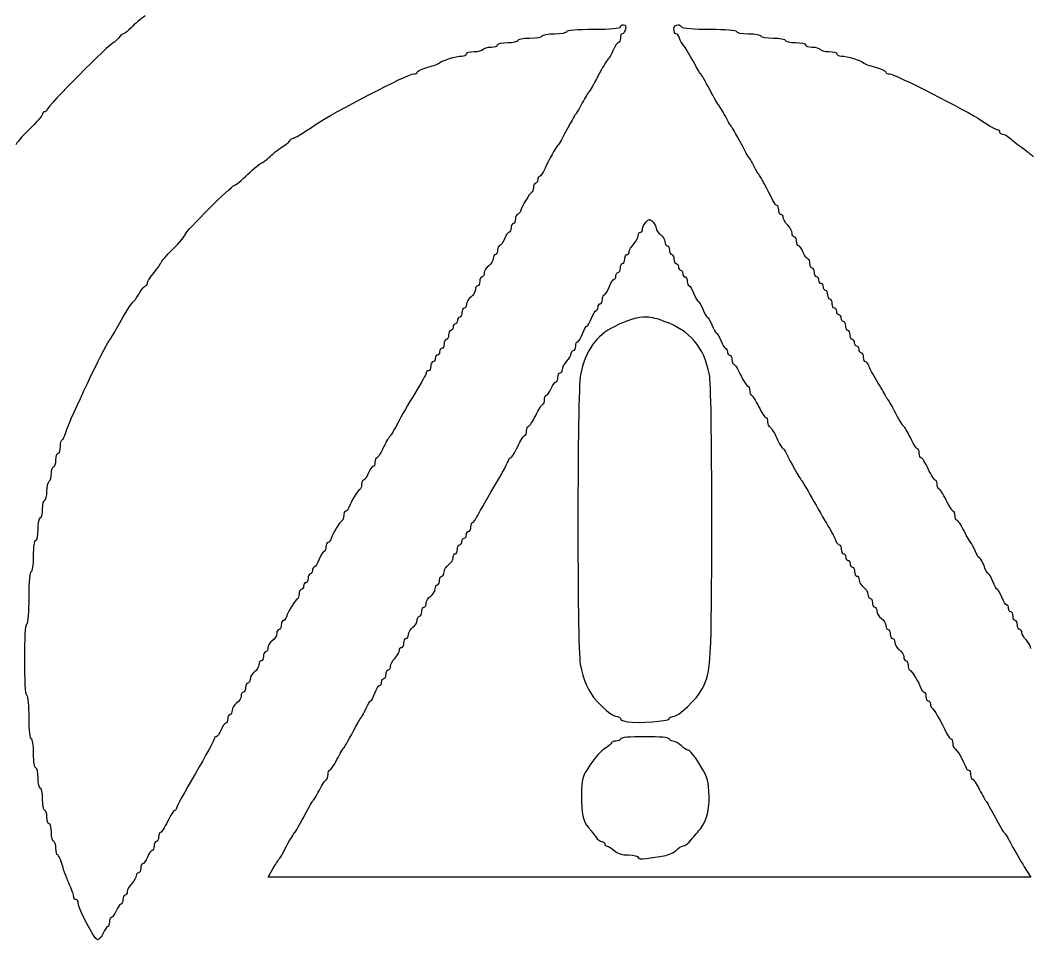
# Model space of a CAD drawing. Extents: x 6 to 284, y 8 to 195.
# Drawn here: x 27.29 to 64.62, y 138.78 to 172.74 of the extents above; entities that cross this region are included whole.
import ezdxf

# ---------------------------------------------------------------- set-up
doc = ezdxf.new("R2010")
doc.units = 0
doc.layers.add('Layer_1', color=7, linetype='CONTINUOUS')

msp = doc.modelspace()

# ---------------------------------------------------------------- linework, layer by layer
at = {"layer": 'Layer_1', "color": 7}
for points in [[(49.57134, 172.571528), (49.57134, 172.571528)], [(51.591546, 172.571528), (51.591546, 172.571528)], [(50.527148, 165.371553), (50.527148, 165.371553)], [(50.421867, 161.775424), (50.421867, 161.775424)], [(50.362335, 146.280214), (50.362335, 146.280214)], [(64.373125, 141.479678), (64.615658, 141.087765), (50.527148, 141.087765), (36.439187, 141.087765), (36.617783, 141.396996)]]:
    msp.add_lwpolyline(points, dxfattribs=at)
for points in [[(31.900481, 172.903359), (31.741816, 172.792432), (31.513563, 172.598171), (31.393364, 172.471758)], [(48.466705, 172.406715), (49.071084, 172.406715), (49.455586, 172.43848), (49.455586, 172.488845)], [(49.455586, 172.488845), (49.455586, 172.534179), (49.507586, 172.571528), (49.57134, 172.571528)], [(49.57134, 172.571528), (49.646975, 172.571528), (49.672042, 172.513846), (49.644102, 172.406715)], [(51.433346, 172.406715), (51.433346, 172.513359), (51.511412, 172.575294), (51.591546, 172.571528)], [(51.591546, 172.571528), (51.639625, 172.569268), (51.688571, 172.54323), (51.722184, 172.488845)], [(51.722184, 172.488845), (51.751563, 172.44135), (52.189631, 172.406715), (52.756813, 172.406715)], [(31.102873, 172.241901), (31.06308, 172.241901), (30.976937, 172.167746), (30.911602, 172.077088)], [(31.393364, 172.471758), (31.273166, 172.34535), (31.142666, 172.241901), (31.102873, 172.241901)], [(46.117425, 172.077088), (46.366769, 172.077088), (46.571075, 172.113888), (46.571075, 172.159219)], [(46.571075, 172.159219), (46.571075, 172.204549), (46.774859, 172.241901), (47.024174, 172.241901)], [(47.024174, 172.241901), (47.273489, 172.241901), (47.477274, 172.278702), (47.477274, 172.324032)], [(47.477274, 172.324032), (47.477274, 172.374398), (47.862326, 172.406715), (48.466705, 172.406715)], [(49.528346, 172.241901), (49.488299, 172.241901), (49.455586, 172.167746), (49.455586, 172.077088)], [(49.644102, 172.406715), (49.620368, 172.316056), (49.568394, 172.241901), (49.528346, 172.241901)], [(51.510517, 172.241901), (51.46824, 172.241901), (51.433346, 172.316056), (51.433346, 172.406715)], [(51.639501, 172.077639), (51.610799, 172.168029), (51.552766, 172.241901), (51.510517, 172.241901)], [(52.756813, 172.406715), (53.357975, 172.406715), (53.741286, 172.374378), (53.741286, 172.324032)], [(53.741286, 172.324032), (53.741286, 172.278702), (53.945096, 172.241901), (54.194383, 172.241901)], [(54.194383, 172.241901), (54.443726, 172.241901), (54.648035, 172.204549), (54.648035, 172.159219)], [(54.648035, 172.159219), (54.648035, 172.113888), (54.851816, 172.077088), (55.101132, 172.077088)], [(30.728048, 171.912274), (30.631725, 171.912274), (28.274035, 169.537097), (28.274035, 169.440075)], [(30.911602, 172.077088), (30.846268, 171.986429), (30.763749, 171.912274), (30.728048, 171.912274)], [(44.38661, 171.664779), (44.414635, 171.710109), (44.546562, 171.747461), (44.679856, 171.747461)], [(44.679856, 171.747461), (44.813178, 171.747461), (44.922392, 171.784262), (44.922392, 171.829592)], [(44.922392, 171.829592), (44.922392, 171.874923), (45.089341, 171.912274), (45.293359, 171.912274)], [(45.293359, 171.912274), (45.497321, 171.912274), (45.664326, 171.949075), (45.664326, 171.994405)], [(45.664326, 171.994405), (45.664326, 172.039736), (45.868138, 172.077088), (46.117425, 172.077088)], [(49.382827, 171.912274), (49.343005, 171.912274), (49.263275, 171.797462), (49.205334, 171.657613)], [(49.455586, 172.077088), (49.455586, 171.986429), (49.422648, 171.912274), (49.382827, 171.912274)], [(51.789432, 171.809748), (51.735725, 171.866678), (51.668175, 171.987249), (51.639501, 172.077639)], [(52.127878, 171.253019), (51.995459, 171.502335), (51.843167, 171.752815), (51.789432, 171.809748)], [(55.101132, 172.077088), (55.350447, 172.077088), (55.554231, 172.039736), (55.554231, 171.994405)], [(55.554231, 171.994405), (55.554231, 171.949075), (55.72121, 171.912274), (55.925201, 171.912274)], [(55.925201, 171.912274), (56.129191, 171.912274), (56.296168, 171.874923), (56.296168, 171.829592)], [(56.296168, 171.829592), (56.296168, 171.784262), (56.405407, 171.747461), (56.538701, 171.747461)], [(56.538701, 171.747461), (56.671995, 171.747461), (56.80401, 171.710109), (56.83195, 171.664779)], [(42.779817, 171.163724), (42.848764, 171.245303), (43.397881, 171.417834), (43.589002, 171.417834)], [(43.589002, 171.417834), (43.687723, 171.417834), (43.768699, 171.454636), (43.768699, 171.499964)], [(43.768699, 171.499964), (43.768699, 171.545294), (43.896066, 171.582647), (44.052022, 171.582647)], [(44.052022, 171.582647), (44.208006, 171.582647), (44.35867, 171.619448), (44.38661, 171.664779)], [(49.205334, 171.657613), (49.147394, 171.517764), (49.0571, 171.360394), (49.004691, 171.30759)], [(56.83195, 171.664779), (56.859974, 171.619448), (57.010551, 171.582647), (57.166535, 171.582647)], [(57.166535, 171.582647), (57.322491, 171.582647), (57.449861, 171.545294), (57.449861, 171.499964)], [(57.449861, 171.499964), (57.449861, 171.454636), (57.53078, 171.417834), (57.629558, 171.417834)], [(57.629558, 171.417834), (57.82065, 171.417834), (58.369824, 171.245303), (58.438742, 171.163724)], [(41.955201, 170.82252), (41.955201, 170.857956), (42.131807, 170.938469), (42.347114, 171.001116)], [(42.347114, 171.001116), (42.56245, 171.063761), (42.75724, 171.136913), (42.779817, 171.163724)], [(49.004691, 171.30759), (48.952226, 171.254792), (48.782899, 170.97054), (48.628213, 170.675898)], [(52.422778, 170.75858), (52.392749, 170.781245), (52.26024, 171.003707), (52.127878, 171.253019)], [(58.438742, 171.163724), (58.461433, 171.136905), (58.656082, 171.063761), (58.871445, 171.001116)], [(58.871445, 171.001116), (59.086753, 170.938469), (59.263359, 170.857956), (59.263359, 170.82252)], [(38.150159, 168.85303), (38.90516, 169.360714), (41.60124, 170.75858), (41.825664, 170.75858)], [(41.825664, 170.75858), (41.897094, 170.75858), (41.955201, 170.78709), (41.955201, 170.82252)], [(48.628213, 170.675898), (48.473498, 170.381252), (48.324575, 170.121438), (48.297482, 170.098776)], [(52.756813, 170.181458), (52.60303, 170.476101), (52.452778, 170.735918), (52.422778, 170.75858)], [(59.263359, 170.82252), (59.263359, 170.78709), (59.324099, 170.75858), (59.398408, 170.75858)], [(59.398408, 170.75858), (59.591279, 170.75858), (62.239398, 169.412795), (62.812083, 169.023907)], [(48.297482, 170.098776), (48.270332, 170.076108), (48.158259, 169.891004), (48.048333, 169.687019)], [(53.08589, 169.604336), (53.05874, 169.626999), (52.910624, 169.886816), (52.756813, 170.181458)], [(48.048333, 169.687019), (47.938408, 169.483037), (47.829478, 169.297372), (47.806901, 169.274709)], [(53.335039, 169.192577), (53.225057, 169.396559), (53.112983, 169.581674), (53.08589, 169.604336)], [(28.109223, 169.270298), (28.109223, 169.222459), (27.88676, 168.965097), (27.614783, 168.698138)], [(28.191905, 169.357392), (28.146578, 169.357392), (28.109223, 169.318138), (28.109223, 169.270298)], [(28.274035, 169.440075), (28.274035, 169.39436), (28.237236, 169.357392), (28.191905, 169.357392)], [(47.806901, 169.274709), (47.77103, 169.23883), (47.658847, 169.03749), (47.277734, 168.327171)], [(53.576471, 168.78027), (53.553809, 168.802935), (53.444964, 168.988592), (53.335039, 169.192577)], [(37.343182, 168.36796), (37.390284, 168.36796), (37.753411, 168.586254), (38.150159, 168.85303)], [(54.106188, 167.832729), (53.725019, 168.543048), (53.61237, 168.744391), (53.576471, 168.78027)], [(62.812083, 169.023907), (63.076215, 168.844538), (63.331477, 168.698138), (63.379285, 168.698138)], [(27.614783, 168.698138), (27.342808, 168.431181), (27.120343, 168.180153), (27.120343, 168.140859)], [(63.379285, 168.698138), (63.427122, 168.698138), (63.466376, 168.660786), (63.466376, 168.615455)], [(63.466376, 168.615455), (63.466376, 168.570127), (63.514978, 168.532773), (63.574414, 168.532773)], [(63.574414, 168.532773), (63.633906, 168.532773), (63.754421, 168.467263), (63.842305, 168.386703)], [(63.842305, 168.386703), (63.930189, 168.30614), (64.131805, 168.14993), (64.290442, 168.039987)], [(36.517461, 167.71036), (36.663822, 167.847083), (36.890277, 168.021931), (37.02072, 168.098966)], [(37.02072, 168.098966), (37.151107, 168.175999), (37.257742, 168.267913), (37.257742, 168.303467)], [(37.257742, 168.303467), (37.257744, 168.339024), (37.296135, 168.36796), (37.343182, 168.36796)], [(47.147647, 168.121016), (47.07108, 168.044438), (46.813922, 167.586973), (46.6725, 167.276003)], [(47.277734, 168.327171), (47.229051, 168.236513), (47.170224, 168.143678), (47.147647, 168.121016)], [(64.290442, 168.039987), (64.449108, 167.930047), (64.639351, 167.773648), (64.712675, 167.692171)], [(36.182873, 167.461762), (36.22038, 167.461762), (36.371101, 167.57364), (36.517461, 167.71036)], [(54.235725, 167.626577), (54.213006, 167.649239), (54.154815, 167.742068), (54.106188, 167.832729)], [(54.400537, 167.337739), (54.332691, 167.473731), (54.258303, 167.603914), (54.235725, 167.626577)], [(35.691741, 167.049452), (35.924462, 167.276099), (36.145337, 167.461762), (36.182873, 167.461762)], [(46.6725, 167.276003), (46.595199, 167.106015), (46.503731, 166.967323), (46.469102, 166.967323)], [(54.565352, 167.049452), (54.542634, 167.072115), (54.468384, 167.20175), (54.400537, 167.337739)], [(35.192891, 166.637695), (35.234632, 166.637695), (35.459049, 166.822805), (35.691741, 167.049452)], [(46.469102, 166.967323), (46.434474, 166.967323), (46.406263, 166.911293), (46.406263, 166.843297)], [(55.092865, 166.08152), (54.921698, 166.430166), (54.60667, 167.008253), (54.565352, 167.049452)], [(33.383801, 164.825298), (33.383801, 164.927003), (35.091376, 166.637695), (35.192891, 166.637695)], [(46.241451, 166.561628), (46.241451, 166.474749), (46.213141, 166.391547), (46.179161, 166.37642)], [(46.32358, 166.719825), (46.278255, 166.719825), (46.241451, 166.648513), (46.241451, 166.561628)], [(46.406263, 166.843297), (46.406263, 166.775304), (46.368905, 166.719825), (46.32358, 166.719825)], [(46.179161, 166.37642), (46.101776, 166.342028), (45.834596, 165.902823), (45.773467, 165.71)], [(55.24555, 165.896312), (55.211571, 165.896667), (55.14279, 165.979881), (55.092865, 166.08152)], [(55.307286, 165.730947), (55.307286, 165.821605), (55.279558, 165.89608), (55.24555, 165.896312)], [(45.581646, 165.401319), (45.581646, 165.310661), (45.544867, 165.236507), (45.499514, 165.236507)], [(45.654406, 165.566132), (45.614359, 165.566132), (45.581646, 165.491981), (45.581646, 165.401319)], [(45.773467, 165.71), (45.748293, 165.63067), (45.694453, 165.566132), (45.654406, 165.566132)], [(55.389419, 165.566132), (55.344094, 165.566132), (55.307286, 165.640288), (55.307286, 165.730947)], [(55.472101, 165.458094), (55.472101, 165.517539), (55.434744, 165.566132), (55.389419, 165.566132)], [(55.636914, 165.173117), (55.546236, 165.270428), (55.472101, 165.39865), (55.472101, 165.458094)], [(45.416831, 165.071692), (45.416831, 164.981031), (45.384472, 164.90688), (45.344622, 164.90688)], [(45.499514, 165.236507), (45.454189, 165.236507), (45.416831, 165.162351), (45.416831, 165.071692)], [(50.19752, 164.90688), (50.242845, 164.90688), (50.279653, 164.965182), (50.279653, 165.036415)], [(50.279653, 165.036415), (50.279653, 165.107647), (50.335109, 165.221428), (50.403125, 165.289424)], [(50.403125, 165.289424), (50.45806, 165.344367), (50.492812, 165.371553), (50.527148, 165.371553)], [(50.527148, 165.371553), (50.561486, 165.371553), (50.595671, 165.344367), (50.65062, 165.289424)], [(50.65062, 165.289424), (50.718635, 165.221428), (50.774092, 165.115829), (50.774092, 165.054604)], [(50.774092, 165.054604), (50.774092, 164.993376), (50.848285, 164.88954), (50.938907, 164.824198)], [(55.801728, 164.868845), (55.801728, 164.938735), (55.727535, 165.075804), (55.636914, 165.173117)], [(32.930702, 164.292274), (33.180017, 164.541586), (33.383801, 164.781483), (33.383801, 164.825298)], [(45.169887, 164.659383), (45.113527, 164.523394), (45.035002, 164.411888), (44.995152, 164.411888)], [(45.344622, 164.90688), (45.3048, 164.90688), (45.226218, 164.795371), (45.169887, 164.659383)], [(49.950026, 164.475828), (50.040647, 164.573141), (50.114841, 164.709661), (50.114841, 164.779547)], [(50.114841, 164.779547), (50.114841, 164.84944), (50.152167, 164.90688), (50.19752, 164.90688)], [(50.938907, 164.824198), (51.029585, 164.758855), (51.103719, 164.639715), (51.103719, 164.559064)], [(55.883858, 164.742065), (55.838533, 164.742065), (55.801728, 164.798956), (55.801728, 164.868845)], [(55.966541, 164.577253), (55.966541, 164.667911), (55.929183, 164.742065), (55.883858, 164.742065)], [(32.477052, 163.775234), (32.477165, 163.810218), (32.681387, 164.042961), (32.930702, 164.292274)], [(44.995152, 164.411888), (44.95533, 164.411888), (44.922392, 164.337737), (44.922392, 164.247076)], [(49.785214, 164.190298), (49.785214, 164.249746), (49.859376, 164.378518), (49.950026, 164.475828)], [(51.103719, 164.559064), (51.103719, 164.47841), (51.141049, 164.411888), (51.186402, 164.411888)], [(51.186402, 164.411888), (51.231727, 164.411888), (51.268534, 164.337737), (51.268534, 164.247076)], [(56.03875, 164.411888), (55.998928, 164.411888), (55.966541, 164.486595), (55.966541, 164.577253)], [(56.213485, 164.164943), (56.157154, 164.300935), (56.078572, 164.411888), (56.03875, 164.411888)], [(44.757577, 163.935638), (44.757577, 163.854987), (44.683415, 163.735844), (44.592765, 163.670504)], [(44.84026, 164.082261), (44.794935, 164.082261), (44.757577, 164.016291), (44.757577, 163.935638)], [(44.922392, 164.247076), (44.922392, 164.156417), (44.885585, 164.082261), (44.84026, 164.082261)], [(49.537716, 163.752634), (49.583013, 163.752634), (49.620399, 163.82679), (49.620399, 163.917449)], [(49.620399, 163.917449), (49.620399, 164.008107), (49.657206, 164.082261), (49.702531, 164.082261)], [(49.702531, 164.082261), (49.747856, 164.082261), (49.785214, 164.130851), (49.785214, 164.190298)], [(51.268534, 164.247076), (51.268534, 164.156417), (51.305892, 164.082261), (51.351214, 164.082261)], [(51.351214, 164.082261), (51.39657, 164.082261), (51.433346, 164.008107), (51.433346, 163.917449)], [(51.433346, 163.917449), (51.433346, 163.82679), (51.470676, 163.752634), (51.516029, 163.752634)], [(56.38877, 163.917449), (56.348921, 163.917449), (56.269817, 164.028955), (56.213485, 164.164943)], [(56.46098, 163.752634), (56.46098, 163.843292), (56.428592, 163.917449), (56.38877, 163.917449)], [(32.230108, 163.423007), (32.365885, 163.581661), (32.476968, 163.740253), (32.477052, 163.775234)], [(44.592765, 163.670504), (44.502087, 163.605158), (44.427953, 163.485468), (44.427953, 163.404817)], [(49.372904, 163.423007), (49.418229, 163.423007), (49.455586, 163.497163), (49.455586, 163.587822)], [(49.455586, 163.587822), (49.455586, 163.678483), (49.492363, 163.752634), (49.537716, 163.752634)], [(51.516029, 163.752634), (51.561354, 163.752634), (51.598158, 163.697154), (51.598158, 163.629161)], [(51.598158, 163.629161), (51.598158, 163.561166), (51.635516, 163.505689), (51.680841, 163.505689)], [(56.543662, 163.587822), (56.498338, 163.587822), (56.46098, 163.661975), (56.46098, 163.752634)], [(56.625795, 163.423007), (56.625795, 163.513668), (56.588987, 163.587822), (56.543662, 163.587822)], [(31.983164, 163.031646), (31.983276, 163.088308), (32.094331, 163.264353), (32.230108, 163.423007)], [(44.34582, 163.258194), (44.300467, 163.258194), (44.263138, 163.184041), (44.263138, 163.093382)], [(44.427953, 163.404817), (44.42795, 163.324167), (44.391145, 163.258194), (44.34582, 163.258194)], [(49.043277, 162.887227), (49.105563, 163.045881), (49.186665, 163.176062), (49.223524, 163.176062)], [(49.223524, 163.176062), (49.260382, 163.176062), (49.290772, 163.231539), (49.290772, 163.299534)], [(49.290772, 163.299534), (49.290772, 163.36753), (49.327579, 163.423007), (49.372904, 163.423007)], [(51.680841, 163.505689), (51.726194, 163.505689), (51.762973, 163.449662), (51.762973, 163.381667)], [(51.762973, 163.381667), (51.762973, 163.313674), (51.800303, 163.258194), (51.845656, 163.258194)], [(51.845656, 163.258194), (51.890981, 163.258194), (51.927785, 163.184041), (51.927785, 163.093382)], [(56.708477, 163.258194), (56.663124, 163.258194), (56.625795, 163.332348), (56.625795, 163.423007)], [(56.790607, 163.134722), (56.790607, 163.202715), (56.753774, 163.258194), (56.708477, 163.258194)], [(31.70921, 162.68438), (31.788571, 162.818721), (31.88256, 162.928567), (31.91812, 162.928567)], [(31.91812, 162.928567), (31.95368, 162.928567), (31.983079, 162.974984), (31.983164, 163.031646)], [(44.098326, 162.781944), (44.098326, 162.701294), (44.024161, 162.582151), (43.933511, 162.516811)], [(44.181008, 162.928567), (44.135683, 162.928567), (44.098326, 162.862598), (44.098326, 162.781944)], [(44.263138, 163.093382), (44.263138, 163.002721), (44.226359, 162.928567), (44.181008, 162.928567)], [(48.86303, 162.59894), (48.899916, 162.59894), (48.981047, 162.728576), (49.043277, 162.887227)], [(51.927785, 163.093382), (51.927785, 163.002721), (51.95815, 162.928567), (51.995036, 162.928567)], [(51.995036, 162.928567), (52.031892, 162.928567), (52.113025, 162.79894), (52.175283, 162.640283)], [(56.87329, 163.01125), (56.827965, 163.01125), (56.790607, 163.066726), (56.790607, 163.134722)], [(56.955422, 162.887227), (56.955422, 162.955223), (56.918614, 163.01125), (56.87329, 163.01125)], [(57.038105, 162.763755), (56.992751, 162.763755), (56.955422, 162.819234), (56.955422, 162.887227)], [(31.448485, 162.323884), (31.512493, 162.387909), (31.62985, 162.550042), (31.70921, 162.68438)], [(43.933511, 162.516811), (43.842861, 162.451465), (43.768699, 162.331777), (43.768699, 162.251124)], [(48.71365, 162.269313), (48.759003, 162.269313), (48.796332, 162.343467), (48.796332, 162.434128)], [(48.796332, 162.434128), (48.796332, 162.524786), (48.8262, 162.59894), (48.86303, 162.59894)], [(52.175283, 162.640283), (52.237513, 162.481629), (52.311675, 162.351445), (52.340095, 162.351445)], [(57.120234, 162.59894), (57.120234, 162.689599), (57.083429, 162.763755), (57.038105, 162.763755)], [(57.202917, 162.434128), (57.157592, 162.434128), (57.120234, 162.508282), (57.120234, 162.59894)], [(57.285049, 162.269313), (57.285049, 162.359974), (57.24827, 162.434128), (57.202917, 162.434128)], [(30.8201, 161.300828), (31.268551, 162.099105), (31.339632, 162.21505), (31.448485, 162.323884)], [(43.686016, 162.104501), (43.640663, 162.104501), (43.603884, 162.030347), (43.603884, 161.939686)], [(43.768699, 162.251124), (43.768699, 162.170473), (43.731341, 162.104501), (43.686016, 162.104501)], [(48.564269, 162.021818), (48.601128, 162.021818), (48.63152, 162.077848), (48.63152, 162.145841)], [(48.63152, 162.145841), (48.63152, 162.213837), (48.668381, 162.269313), (48.71365, 162.269313)], [(52.340095, 162.351445), (52.368515, 162.351445), (52.442652, 162.221815), (52.50491, 162.063158)], [(52.50491, 162.063158), (52.56714, 161.904504), (52.641302, 161.774874), (52.669722, 161.774874)], [(57.367729, 162.104501), (57.322376, 162.104501), (57.285049, 162.178655), (57.285049, 162.269313)], [(57.449861, 161.981029), (57.449861, 162.049025), (57.413054, 162.104501), (57.367729, 162.104501)], [(43.439072, 161.651402), (43.439072, 161.583409), (43.401686, 161.527379), (43.356389, 161.527379)], [(43.521201, 161.774874), (43.475876, 161.774874), (43.439072, 161.719398), (43.439072, 161.651402)], [(43.603884, 161.939686), (43.603884, 161.849028), (43.566554, 161.774874), (43.521201, 161.774874)], [(48.21921, 161.445247), (48.24763, 161.445247), (48.321793, 161.574877), (48.384023, 161.733534)], [(48.384023, 161.733534), (48.446309, 161.892185), (48.527414, 162.021818), (48.564269, 162.021818)], [(50.421867, 161.775424), (50.090372, 161.790359), (49.768932, 161.679996), (49.222973, 161.418789)], [(51.080018, 161.618881), (50.823286, 161.712717), (50.620763, 161.766467), (50.421867, 161.775424)], [(52.669722, 161.774874), (52.698142, 161.774874), (52.772276, 161.645244), (52.834534, 161.48659)], [(57.532544, 161.857006), (57.487219, 161.857006), (57.449861, 161.913033), (57.449861, 161.981029)], [(57.614673, 161.733534), (57.614673, 161.801527), (57.577897, 161.857006), (57.532544, 161.857006)], [(57.697356, 161.610062), (57.652003, 161.610062), (57.614673, 161.665535), (57.614673, 161.733534)], [(30.567644, 160.894583), (30.611135, 160.948127), (30.724625, 161.130837), (30.8201, 161.300828)], [(43.191577, 161.280435), (43.146252, 161.280435), (43.109444, 161.206281), (43.109444, 161.11562)], [(43.274257, 161.403907), (43.274257, 161.335911), (43.236873, 161.280435), (43.191577, 161.280435)], [(43.356389, 161.527379), (43.311036, 161.527379), (43.274257, 161.471903), (43.274257, 161.403907)], [(49.222973, 161.418789), (48.568359, 161.105584), (48.165885, 160.531027), (47.981085, 159.64608)], [(48.054395, 161.156409), (48.116682, 161.315061), (48.190819, 161.445247), (48.21921, 161.445247)], [(52.746893, 159.648284), (52.541125, 160.675311), (52.040223, 161.267921), (51.080018, 161.618881)], [(52.834534, 161.48659), (52.896764, 161.327936), (52.97093, 161.197752), (52.999349, 161.197752)], [(57.779488, 161.445247), (57.779488, 161.535905), (57.742681, 161.610062), (57.697356, 161.610062)], [(57.862171, 161.280435), (57.816846, 161.280435), (57.779488, 161.354589), (57.779488, 161.445247)], [(57.9443, 161.11562), (57.9443, 161.206281), (57.907524, 161.280435), (57.862171, 161.280435)], [(43.026762, 160.950808), (42.981437, 160.950808), (42.944632, 160.876651), (42.944632, 160.785993)], [(43.109444, 161.11562), (43.109444, 161.024959), (43.072058, 160.950808), (43.026762, 160.950808)], [(47.874149, 160.868125), (47.911035, 160.868125), (47.992165, 160.997755), (48.054395, 161.156409)], [(52.999349, 161.197752), (53.027769, 161.197752), (53.101903, 161.068122), (53.164161, 160.909465)], [(53.164161, 160.909465), (53.226391, 160.750811), (53.307496, 160.621181), (53.344408, 160.621181)], [(58.026983, 160.950808), (57.981658, 160.950808), (57.9443, 161.024959), (57.9443, 161.11562)], [(58.109115, 160.826785), (58.109115, 160.894781), (58.072308, 160.950808), (58.026983, 160.950808)], [(29.011011, 157.633043), (29.118811, 158.004021), (30.399581, 160.687514), (30.567644, 160.894583)], [(42.86195, 160.621181), (42.816653, 160.621181), (42.779817, 160.565151), (42.779817, 160.497158)], [(42.944632, 160.785993), (42.944632, 160.695332), (42.907275, 160.621181), (42.86195, 160.621181)], [(47.642089, 160.43046), (47.642089, 160.489905), (47.679446, 160.538498), (47.724771, 160.538498)], [(47.724771, 160.538498), (47.770124, 160.538498), (47.806901, 160.612655), (47.806901, 160.703313)], [(47.806901, 160.703313), (47.806901, 160.793971), (47.83729, 160.868125), (47.874149, 160.868125)], [(53.344408, 160.621181), (53.381269, 160.621181), (53.411659, 160.565151), (53.411659, 160.497158)], [(58.191798, 160.703313), (58.146473, 160.703313), (58.109115, 160.758792), (58.109115, 160.826785)], [(58.273927, 160.579841), (58.273927, 160.647834), (58.237123, 160.703313), (58.191798, 160.703313)], [(58.35661, 160.456368), (58.311257, 160.456368), (58.273927, 160.511842), (58.273927, 160.579841)], [(42.615005, 160.250214), (42.615005, 160.182221), (42.577676, 160.126188), (42.532323, 160.126188)], [(42.697135, 160.373686), (42.65181, 160.373686), (42.615005, 160.318209), (42.615005, 160.250214)], [(42.779817, 160.497158), (42.779817, 160.429165), (42.74246, 160.373686), (42.697135, 160.373686)], [(47.477274, 160.145481), (47.567952, 160.242791), (47.642089, 160.371013), (47.642089, 160.43046)], [(53.411659, 160.497158), (53.411659, 160.429165), (53.448435, 160.373686), (53.493789, 160.373686)], [(53.493789, 160.373686), (53.539113, 160.373686), (53.576471, 160.299532), (53.576471, 160.208871)], [(53.576471, 160.208871), (53.576471, 160.118213), (53.604171, 160.043802), (53.638207, 160.042955)], [(58.438742, 160.291003), (58.438742, 160.381661), (58.401907, 160.456368), (58.35661, 160.456368)], [(58.512052, 160.126188), (58.472005, 160.126188), (58.438742, 160.200345), (58.438742, 160.291003)], [(42.367508, 159.796564), (42.322183, 159.796564), (42.285378, 159.762494), (42.285378, 159.720494)], [(42.45019, 159.961376), (42.45019, 159.870718), (42.412833, 159.796564), (42.367508, 159.796564)], [(42.532323, 160.126188), (42.487026, 160.126188), (42.45019, 160.052034), (42.45019, 159.961376)], [(47.230329, 159.714432), (47.275654, 159.714432), (47.312461, 159.771325), (47.312461, 159.841211)], [(47.312461, 159.841211), (47.312461, 159.911104), (47.386624, 160.048168), (47.477274, 160.145481)], [(53.638207, 160.042955), (53.672187, 160.04225), (53.790774, 159.85659), (53.901687, 159.630645)], [(58.631667, 159.982323), (58.60573, 160.061647), (58.5521, 160.126188), (58.512052, 160.126188)], [(58.931528, 159.426147), (58.792533, 159.652791), (58.657631, 159.902993), (58.631667, 159.982323)], [(42.285378, 159.720494), (42.285378, 159.678491), (42.095841, 159.335458), (41.864249, 158.958164)], [(47.075437, 159.384805), (47.115259, 159.384805), (47.147647, 159.458958), (47.147647, 159.549619)], [(47.147647, 159.549619), (47.147647, 159.640278), (47.185004, 159.714432), (47.230329, 159.714432)], [(47.981085, 159.64608), (47.859476, 159.063695), (47.854116, 149.643137), (47.97502, 148.953606)], [(52.83178, 154.208894), (52.833671, 157.420803), (52.803084, 159.367885), (52.746893, 159.648284)], [(53.901687, 159.630645), (54.0126, 159.404701), (54.133143, 159.219992), (54.169578, 159.219992)], [(59.238555, 158.890365), (59.208865, 158.958361), (59.070579, 159.199497), (58.931528, 159.426147)], [(46.725967, 158.890365), (46.765789, 158.890365), (46.844399, 159.001324), (46.900702, 159.13731)], [(46.900702, 159.13731), (46.957034, 159.273301), (47.035587, 159.384805), (47.075437, 159.384805)], [(54.169578, 159.219992), (54.206013, 159.219992), (54.235725, 159.145836), (54.235725, 159.055177)], [(54.235725, 159.055177), (54.235725, 158.964519), (54.263454, 158.889558), (54.297461, 158.888711)], [(41.864249, 158.958164), (41.632629, 158.580863), (41.350221, 158.089086), (41.236965, 157.865656)], [(46.591471, 158.559084), (46.625338, 158.55979), (46.653207, 158.634892), (46.653207, 158.72555)], [(46.653207, 158.72555), (46.653207, 158.816209), (46.686117, 158.890365), (46.725967, 158.890365)], [(54.297461, 158.888711), (54.331441, 158.888006), (54.45, 158.702896), (54.560941, 158.476952)], [(59.342734, 158.72555), (59.315048, 158.748213), (59.268188, 158.822369), (59.238555, 158.890365)], [(59.637083, 158.210165), (59.50283, 158.470701), (59.370392, 158.702888), (59.342734, 158.72555)], [(46.327991, 158.147325), (46.438876, 158.373269), (46.557435, 158.558238), (46.591471, 158.559084)], [(54.560941, 158.476952), (54.671826, 158.251008), (54.792426, 158.065746), (54.828832, 158.065746)], [(46.0601, 157.736119), (46.096535, 157.736119), (46.217078, 157.921384), (46.327991, 158.147325)], [(54.828832, 158.065746), (54.865239, 158.065746), (54.89498, 157.991595), (54.89498, 157.900934)], [(59.929228, 157.736672), (59.902982, 157.736776), (59.771365, 157.949625), (59.637083, 158.210165)], [(28.832968, 157.24168), (28.868401, 157.24168), (28.948451, 157.417727), (29.011011, 157.633043)], [(41.236965, 157.865656), (41.123709, 157.642226), (40.987605, 157.416186), (40.934349, 157.362948)], [(45.925605, 157.406492), (45.963168, 157.406492), (45.993953, 157.480646), (45.993953, 157.571307)], [(45.993953, 157.571307), (45.993953, 157.661965), (46.023722, 157.736119), (46.0601, 157.736119)], [(54.89498, 157.900934), (54.89498, 157.810273), (54.925764, 157.736119), (54.963328, 157.736119)], [(54.963328, 157.736119), (55.00092, 157.736119), (55.11846, 157.551009), (55.224604, 157.324362)], [(60.169558, 157.324362), (60.063386, 157.551009), (59.955475, 157.736584), (59.929228, 157.736672)], [(28.768477, 156.994735), (28.768477, 157.130724), (28.797529, 157.24168), (28.832968, 157.24168)], [(40.934349, 157.362948), (40.881122, 157.309704), (40.76827, 157.11214), (40.683547, 156.92418)], [(45.664326, 156.994735), (45.77047, 157.221382), (45.888013, 157.406492), (45.925605, 157.406492)], [(55.224604, 157.324362), (55.330776, 157.097709), (55.439239, 156.911734), (55.465486, 156.911502)], [(60.430833, 156.912052), (60.393241, 156.912052), (60.275701, 157.097709), (60.169558, 157.324362)], [(28.686345, 156.74724), (28.731676, 156.74724), (28.768477, 156.858746), (28.768477, 156.994735)], [(40.683547, 156.92418), (40.598796, 156.736222), (40.49767, 156.582425), (40.459203, 156.582425)], [(45.40305, 156.582425), (45.440614, 156.582425), (45.558182, 156.768085), (45.664326, 156.994735)], [(55.465486, 156.911502), (55.491761, 156.911146), (55.551665, 156.827933), (55.598881, 156.726294)], [(60.499185, 156.74724), (60.499185, 156.837899), (60.468397, 156.912052), (60.430833, 156.912052)], [(28.521533, 156.252798), (28.566866, 156.252798), (28.603662, 156.364307), (28.603662, 156.500296)], [(28.603662, 156.500296), (28.603662, 156.636287), (28.641017, 156.74724), (28.686345, 156.74724)], [(40.459203, 156.582425), (40.420733, 156.582425), (40.389748, 156.508271), (40.389748, 156.417613)], [(44.785139, 155.49543), (45.087258, 156.008004), (45.334702, 156.461984), (45.334702, 156.504704)], [(45.334702, 156.504704), (45.334702, 156.547416), (45.365458, 156.582425), (45.40305, 156.582425)], [(55.598881, 156.726294), (55.734179, 156.434992), (56.085489, 155.803783), (56.137418, 155.758359)], [(60.567536, 156.582425), (60.52997, 156.582425), (60.499185, 156.656582), (60.499185, 156.74724)], [(60.829362, 156.170669), (60.723218, 156.397316), (60.605125, 156.582425), (60.567536, 156.582425)], [(28.43885, 156.010265), (28.43885, 156.143581), (28.476205, 156.252798), (28.521533, 156.252798)], [(40.316988, 156.252798), (40.277138, 156.252798), (40.198585, 156.141292), (40.142253, 156.005303)], [(40.389748, 156.417613), (40.389748, 156.326955), (40.356782, 156.252798), (40.316988, 156.252798)], [(61.090638, 155.758359), (61.053018, 155.758359), (60.935534, 155.944016), (60.829362, 156.170669)], [(28.274035, 155.341091), (28.274035, 155.519732), (28.31139, 155.688994), (28.356718, 155.717019)], [(28.356718, 155.717019), (28.402049, 155.745035), (28.43885, 155.876954), (28.43885, 156.010265)], [(39.967518, 155.758359), (39.927668, 155.758359), (39.895309, 155.687044), (39.895309, 155.600159)], [(40.142253, 156.005303), (40.085922, 155.869312), (40.007311, 155.758359), (39.967518, 155.758359)], [(56.137418, 155.758359), (56.163354, 155.735697), (56.339833, 155.439075), (56.529882, 155.099105)], [(61.158989, 155.593547), (61.158989, 155.684208), (61.128202, 155.758359), (61.090638, 155.758359)], [(28.191905, 155.016425), (28.237236, 155.016425), (28.274035, 155.162447), (28.274035, 155.341091)], [(39.833019, 155.414951), (39.755606, 155.380562), (39.488485, 154.941357), (39.427325, 154.748534)], [(39.895309, 155.600159), (39.895309, 155.51328), (39.866971, 155.430078), (39.833019, 155.414951)], [(44.146831, 154.378668), (44.196023, 154.480307), (44.48302, 154.982855), (44.785139, 155.49543)], [(61.225134, 155.428732), (61.188699, 155.428732), (61.158989, 155.502889), (61.158989, 155.593547)], [(61.493025, 155.018076), (61.38214, 155.24402), (61.261512, 155.428732), (61.225134, 155.428732)], [(28.109223, 154.686798), (28.109223, 154.86812), (28.146578, 155.016425), (28.191905, 155.016425)], [(56.529882, 155.099105), (56.719902, 154.759131), (56.987838, 154.295534), (57.125195, 154.068884)], [(61.756507, 154.605769), (61.7225, 154.606472), (61.603966, 154.792135), (61.493025, 155.018076)], [(28.027092, 154.357171), (28.072423, 154.357171), (28.109223, 154.505481), (28.109223, 154.686798)], [(39.308264, 154.604666), (39.268217, 154.604666), (39.235504, 154.533351), (39.235504, 154.446466)], [(39.427325, 154.748534), (39.402151, 154.669204), (39.348311, 154.604666), (39.308264, 154.604666)], [(61.818243, 154.439853), (61.818243, 154.530512), (61.790487, 154.604922), (61.756507, 154.605769)], [(27.94441, 153.944861), (27.94441, 154.171511), (27.981764, 154.357171), (28.027092, 154.357171)], [(39.173768, 154.261258), (39.096411, 154.226869), (38.828678, 153.787661), (38.76752, 153.594841)], [(39.235504, 154.446466), (39.235504, 154.359587), (39.207804, 154.276385), (39.173768, 154.261258)], [(43.933511, 154.027544), (43.933511, 154.118205), (43.961267, 154.192675), (43.995247, 154.192909)], [(43.995247, 154.192909), (44.029283, 154.193262), (44.09764, 154.277034), (44.146831, 154.378668)], [(52.480656, 148.050165), (52.807723, 148.667379), (52.828675, 149.030066), (52.83178, 154.208894)], [(61.887695, 154.275039), (61.849454, 154.275039), (61.818243, 154.349195), (61.818243, 154.439853)], [(62.154483, 153.883125), (62.045969, 154.098444), (61.92588, 154.275039), (61.887695, 154.275039)], [(27.862279, 153.533105), (27.907606, 153.533105), (27.94441, 153.718214), (27.94441, 153.944861)], [(43.768699, 153.739257), (43.768699, 153.807252), (43.805503, 153.862729), (43.850828, 153.862729)], [(43.850828, 153.862729), (43.896181, 153.862729), (43.933511, 153.936883), (43.933511, 154.027544)], [(57.125195, 154.068884), (57.262553, 153.842234), (57.395785, 153.591485), (57.421749, 153.512158)], [(62.400327, 153.450422), (62.373431, 153.473087), (62.262997, 153.667812), (62.154483, 153.883125)], [(27.779596, 152.95598), (27.779596, 153.285649), (27.815187, 153.533105), (27.862279, 153.533105)], [(38.64901, 153.450422), (38.608962, 153.450422), (38.57625, 153.376265), (38.57625, 153.285607)], [(38.76752, 153.594841), (38.742374, 153.515511), (38.689057, 153.450422), (38.64901, 153.450422)], [(43.521201, 153.36829), (43.566554, 153.36829), (43.603884, 153.423766), (43.603884, 153.491762)], [(43.603884, 153.491762), (43.603884, 153.559755), (43.640663, 153.615234), (43.686016, 153.615234)], [(43.686016, 153.615234), (43.731341, 153.615234), (43.768699, 153.671261), (43.768699, 153.739257)], [(57.421749, 153.512158), (57.447713, 153.432828), (57.501866, 153.36829), (57.541914, 153.36829)], [(62.566242, 153.141741), (62.502121, 153.289061), (62.427138, 153.427759), (62.400327, 153.450422)], [(38.509552, 153.120795), (38.472666, 153.120795), (38.391564, 152.991162), (38.329306, 152.832508)], [(38.57625, 153.285607), (38.57625, 153.194946), (38.546439, 153.120795), (38.509552, 153.120795)], [(43.356389, 153.038662), (43.401686, 153.038662), (43.439072, 153.112819), (43.439072, 153.203477)], [(43.439072, 153.203477), (43.439072, 153.294136), (43.475876, 153.36829), (43.521201, 153.36829)], [(57.541914, 153.36829), (57.581933, 153.36829), (57.614673, 153.294136), (57.614673, 153.203477)], [(57.614673, 153.203477), (57.614673, 153.112819), (57.652003, 153.038662), (57.697356, 153.038662)], [(62.729401, 152.87385), (62.703577, 152.87385), (62.630335, 152.994419), (62.566242, 153.141741)], [(27.697465, 152.379408), (27.74456, 152.379408), (27.779596, 152.626308), (27.779596, 152.95598)], [(38.329306, 152.832508), (38.267076, 152.673854), (38.185973, 152.544223), (38.149059, 152.544223)], [(43.109444, 152.626353), (43.200066, 152.691698), (43.274257, 152.811386), (43.274257, 152.89204)], [(43.274257, 152.89204), (43.274257, 152.97269), (43.311036, 153.038662), (43.356389, 153.038662)], [(57.697356, 153.038662), (57.742681, 153.038662), (57.779488, 152.982633), (57.779488, 152.91464)], [(57.779488, 152.91464), (57.779488, 152.846644), (57.816846, 152.791168), (57.862171, 152.791168)], [(57.862171, 152.791168), (57.907524, 152.791168), (57.9443, 152.735688), (57.9443, 152.667695)], [(62.889805, 152.585013), (62.827518, 152.743667), (62.755083, 152.87385), (62.729401, 152.87385)], [(27.614783, 151.436281), (27.614783, 152.009962), (27.64732, 152.379408), (27.697465, 152.379408)], [(38.081811, 152.420201), (38.081811, 152.352205), (38.045032, 152.296728), (37.999678, 152.296728)], [(38.149059, 152.544223), (38.1122, 152.544223), (38.081811, 152.488194), (38.081811, 152.420201)], [(42.86195, 152.214596), (42.907275, 152.214596), (42.944632, 152.280566), (42.944632, 152.361219)], [(42.944632, 152.361219), (42.944632, 152.44187), (43.018766, 152.561015), (43.109444, 152.626353)], [(57.9443, 152.667695), (57.9443, 152.599703), (57.981658, 152.544223), (58.026983, 152.544223)], [(58.026983, 152.544223), (58.072308, 152.544223), (58.109115, 152.470069), (58.109115, 152.379408)], [(58.109115, 152.379408), (58.109115, 152.28875), (58.146473, 152.214596), (58.191798, 152.214596)], [(63.054619, 152.296728), (63.0262, 152.296728), (62.952035, 152.426356), (62.889805, 152.585013)], [(37.834866, 151.967101), (37.789513, 151.967101), (37.752184, 151.911625), (37.752184, 151.843629)], [(37.916996, 152.131914), (37.916996, 152.041255), (37.880191, 151.967101), (37.834866, 151.967101)], [(37.999678, 152.296728), (37.954354, 152.296728), (37.916996, 152.222575), (37.916996, 152.131914)], [(42.697135, 151.884419), (42.74246, 151.884419), (42.779817, 151.959123), (42.779817, 152.049784)], [(42.779817, 152.049784), (42.779817, 152.140442), (42.816653, 152.214596), (42.86195, 152.214596)], [(58.191798, 152.214596), (58.237123, 152.214596), (58.273927, 152.148627), (58.273927, 152.067973)], [(58.273927, 152.067973), (58.273927, 151.987323), (58.348093, 151.867629), (58.438742, 151.802286)], [(63.219432, 152.008441), (63.157173, 152.167095), (63.083008, 152.296728), (63.054619, 152.296728)], [(63.384244, 151.719604), (63.355852, 151.719604), (63.281662, 151.849787), (63.219432, 152.008441)], [(37.669501, 151.719604), (37.624176, 151.719604), (37.587369, 151.648837), (37.587369, 151.561957)], [(37.752184, 151.843629), (37.752184, 151.775633), (37.714826, 151.719604), (37.669501, 151.719604)], [(42.45019, 151.472659), (42.54084, 151.538005), (42.615005, 151.657145), (42.615005, 151.737796)], [(42.615005, 151.737796), (42.615005, 151.818446), (42.65181, 151.884419), (42.697135, 151.884419)], [(58.438742, 151.802286), (58.52942, 151.736944), (58.603555, 151.617256), (58.603555, 151.536602)], [(63.549059, 151.431319), (63.4868, 151.589973), (63.412664, 151.719604), (63.384244, 151.719604)], [(27.532652, 150.442438), (27.579825, 150.471592), (27.614783, 150.896559), (27.614783, 151.436281)], [(37.525633, 151.376199), (37.448247, 151.341804), (37.180545, 150.903152), (37.119388, 150.710329)], [(37.587369, 151.561957), (37.587369, 151.475075), (37.559669, 151.391326), (37.525633, 151.376199)], [(42.202695, 151.060352), (42.248049, 151.060352), (42.285378, 151.126322), (42.285378, 151.206975)], [(42.285378, 151.206975), (42.285378, 151.287626), (42.35954, 151.407319), (42.45019, 151.472659)], [(58.603555, 151.536602), (58.603555, 151.455952), (58.640884, 151.38998), (58.686237, 151.38998)], [(58.686237, 151.38998), (58.731562, 151.38998), (58.76892, 151.315823), (58.76892, 151.225165)], [(58.76892, 151.225165), (58.76892, 151.134506), (58.805724, 151.060352), (58.851049, 151.060352)], [(63.729306, 151.143035), (63.692447, 151.143035), (63.611289, 151.272665), (63.549059, 151.431319)], [(42.037881, 150.730725), (42.083208, 150.730725), (42.120563, 150.804879), (42.120563, 150.895537)], [(42.120563, 150.895537), (42.120563, 150.986199), (42.157371, 151.060352), (42.202695, 151.060352)], [(58.851049, 151.060352), (58.896402, 151.060352), (58.933732, 150.99438), (58.933732, 150.91373)], [(58.933732, 150.91373), (58.933732, 150.833076), (59.007869, 150.713939), (59.098547, 150.648593)], [(63.796003, 151.019563), (63.796003, 151.087556), (63.766164, 151.143035), (63.729306, 151.143035)], [(63.878686, 150.895537), (63.833361, 150.895537), (63.796003, 150.951567), (63.796003, 151.019563)], [(63.960815, 150.730725), (63.960815, 150.821384), (63.924011, 150.895537), (63.878686, 150.895537)], [(37.000877, 150.56591), (36.96083, 150.56591), (36.928117, 150.491759), (36.928117, 150.401098)], [(37.119388, 150.710329), (37.094242, 150.631002), (37.040953, 150.56591), (37.000877, 150.56591)], [(41.790386, 150.318966), (41.881064, 150.384309), (41.955201, 150.503452), (41.955201, 150.584102)], [(41.955201, 150.584102), (41.955201, 150.664756), (41.99253, 150.730725), (42.037881, 150.730725)], [(59.098547, 150.648593), (59.189197, 150.583253), (59.263359, 150.46356), (59.263359, 150.382909)], [(64.043498, 150.56591), (63.998173, 150.56591), (63.960815, 150.640067), (63.960815, 150.730725)], [(64.12563, 150.401098), (64.12563, 150.491759), (64.088823, 150.56591), (64.043498, 150.56591)], [(27.44997, 149.123933), (27.44997, 149.880189), (27.48348, 150.412048), (27.532652, 150.442438)], [(36.763302, 150.08966), (36.763302, 150.00901), (36.689112, 149.889316), (36.59849, 149.823976)], [(36.845435, 150.236286), (36.800082, 150.236286), (36.763302, 150.170314), (36.763302, 150.08966)], [(36.928117, 150.401098), (36.928117, 150.31044), (36.890731, 150.236286), (36.845435, 150.236286)], [(41.625574, 150.053282), (41.625574, 150.133933), (41.699764, 150.253623), (41.790386, 150.318966)], [(59.263359, 150.382909), (59.263359, 150.302256), (59.300138, 150.236286), (59.345491, 150.236286)], [(59.345491, 150.236286), (59.390816, 150.236286), (59.428174, 150.162132), (59.428174, 150.071471)], [(64.208313, 150.236286), (64.16296, 150.236286), (64.12563, 150.31044), (64.12563, 150.401098)], [(64.290442, 150.128246), (64.290442, 150.187693), (64.25361, 150.236286), (64.208313, 150.236286)], [(64.455257, 149.843269), (64.364608, 149.940579), (64.290442, 150.068799), (64.290442, 150.128246)], [(36.59849, 149.823976), (36.507812, 149.758631), (36.433675, 149.639493), (36.433675, 149.55884)], [(41.378629, 149.577032), (41.423954, 149.577032), (41.460759, 149.651183), (41.460759, 149.741844)], [(41.460759, 149.741844), (41.460759, 149.832502), (41.498116, 149.906659), (41.543441, 149.906659)], [(41.543441, 149.906659), (41.588766, 149.906659), (41.625574, 149.972631), (41.625574, 150.053282)], [(59.428174, 150.071471), (59.428174, 149.980813), (59.464979, 149.906659), (59.510303, 149.906659)], [(59.510303, 149.906659), (59.555657, 149.906659), (59.592986, 149.840684), (59.592986, 149.760036)], [(59.592986, 149.760036), (59.592986, 149.67938), (59.66712, 149.559692), (59.757798, 149.494349)], [(64.620069, 149.538997), (64.620069, 149.608889), (64.545935, 149.745959), (64.455257, 149.843269)], [(36.350993, 149.412217), (36.305724, 149.412217), (36.268863, 149.338063), (36.268863, 149.247405)], [(36.433675, 149.55884), (36.433675, 149.478189), (36.396346, 149.412217), (36.350993, 149.412217)], [(41.131132, 149.184015), (41.221781, 149.281328), (41.295947, 149.409544), (41.295947, 149.468992)], [(41.295947, 149.468992), (41.295947, 149.528442), (41.333304, 149.577032), (41.378629, 149.577032)], [(59.757798, 149.494349), (59.848476, 149.429006), (59.922613, 149.309866), (59.922613, 149.229216)], [(27.532652, 147.804874), (27.48348, 147.835258), (27.44997, 148.36767), (27.44997, 149.123933)], [(36.186181, 149.08259), (36.140884, 149.08259), (36.104048, 149.016618), (36.104048, 148.935967)], [(36.268863, 149.247405), (36.268863, 149.156747), (36.231505, 149.08259), (36.186181, 149.08259)], [(40.966319, 148.879743), (40.966319, 148.949632), (41.040454, 149.086705), (41.131132, 149.184015)], [(59.922613, 149.229216), (59.922613, 149.148562), (59.95939, 149.08259), (60.004743, 149.08259)], [(60.004743, 149.08259), (60.050039, 149.08259), (60.087425, 149.011275), (60.087425, 148.924393)], [(35.939236, 148.670283), (35.848586, 148.604937), (35.774424, 148.4858), (35.774424, 148.405147)], [(36.104048, 148.935967), (36.104048, 148.855314), (36.029886, 148.735626), (35.939236, 148.670283)], [(40.719375, 148.423339), (40.7647, 148.423339), (40.801507, 148.497492), (40.801507, 148.588151)], [(40.801507, 148.588151), (40.801507, 148.678809), (40.838862, 148.752966), (40.884187, 148.752966)], [(40.884187, 148.752966), (40.92954, 148.752966), (40.966319, 148.809853), (40.966319, 148.879743)], [(47.97502, 148.953606), (48.071004, 148.406292), (48.302641, 147.889129), (48.584666, 147.591553)], [(60.087425, 148.924393), (60.087425, 148.837511), (60.115154, 148.754312), (60.149161, 148.739185)], [(60.149161, 148.739185), (60.226547, 148.704796), (60.494251, 148.265588), (60.555409, 148.072765)], [(35.691741, 148.258524), (35.646416, 148.258524), (35.609059, 148.184373), (35.609059, 148.093711)], [(35.774424, 148.405147), (35.774424, 148.324496), (35.737094, 148.258524), (35.691741, 148.258524)], [(40.569995, 148.175841), (40.606881, 148.175841), (40.636692, 148.23132), (40.636692, 148.299313)], [(40.636692, 148.299313), (40.636692, 148.367309), (40.674022, 148.423339), (40.719375, 148.423339)], [(35.526926, 147.928897), (35.481573, 147.928897), (35.444244, 147.862374), (35.444244, 147.781723)], [(35.609059, 148.093711), (35.609059, 148.003053), (35.572251, 147.928897), (35.526926, 147.928897)], [(40.229344, 147.598719), (40.255111, 147.598719), (40.32749, 147.728903), (40.389748, 147.887557)], [(40.389748, 147.887557), (40.451978, 148.046211), (40.533108, 148.175841), (40.569995, 148.175841)], [(51.398619, 147.022148), (51.607096, 147.022148), (52.269271, 147.651258), (52.480656, 148.050165)], [(60.555409, 148.072765), (60.580555, 147.993438), (60.633901, 147.928897), (60.67392, 147.928897)], [(60.67392, 147.928897), (60.713967, 147.928897), (60.74668, 147.854192), (60.74668, 147.763534)], [(27.614783, 146.975846), (27.614783, 147.405679), (27.578177, 147.776736), (27.532652, 147.804874)], [(35.279432, 147.51659), (35.188782, 147.451247), (35.114619, 147.331553), (35.114619, 147.250903)], [(35.444244, 147.781723), (35.444244, 147.70107), (35.37011, 147.581933), (35.279432, 147.51659)], [(40.066186, 147.331381), (40.130307, 147.478704), (40.203662, 147.598719), (40.229344, 147.598719)], [(48.584666, 147.591553), (48.913455, 147.244671), (49.205806, 147.022148), (49.332665, 147.022148)], [(60.74668, 147.763534), (60.74668, 147.67287), (60.784037, 147.598719), (60.829362, 147.598719)], [(60.829362, 147.598719), (60.874687, 147.598719), (60.911492, 147.546632), (60.911492, 147.482412)], [(60.911492, 147.482412), (60.911492, 147.418196), (60.939195, 147.353121), (60.973231, 147.337994)], [(35.032487, 147.10428), (34.987162, 147.10428), (34.949805, 147.030123), (34.949805, 146.939465)], [(35.114619, 147.250903), (35.114619, 147.170249), (35.077812, 147.10428), (35.032487, 147.10428)], [(39.901371, 147.022148), (39.927646, 147.044816), (40.002093, 147.184061), (40.066186, 147.331381)], [(60.973231, 147.337994), (61.028772, 147.313296), (61.277635, 146.879871), (61.521137, 146.38384)], [(27.697465, 146.198081), (27.648339, 146.198081), (27.614783, 146.512059), (27.614783, 146.975846)], [(34.877595, 146.774653), (34.837745, 146.774653), (34.75922, 146.663694), (34.70286, 146.527708)], [(34.949805, 146.939465), (34.949805, 146.848807), (34.917417, 146.774653), (34.877595, 146.774653)], [(39.682539, 146.651181), (39.776575, 146.832497), (39.875124, 146.999485), (39.901371, 147.022148)], [(49.332665, 147.022148), (49.400313, 147.022148), (49.455586, 146.987437), (49.455586, 146.94498)], [(49.455586, 146.94498), (49.455586, 146.902522), (49.576157, 146.850305), (49.723477, 146.829223)], [(49.723477, 146.829223), (50.137639, 146.769906), (51.223991, 146.848462), (51.254753, 146.940018)], [(51.254753, 146.940018), (51.26988, 146.985001), (51.334752, 147.022148), (51.398619, 147.022148)], [(34.70286, 146.527708), (34.646557, 146.391717), (34.567918, 146.280214), (34.528125, 146.280214)], [(39.23385, 145.868454), (39.286795, 145.918915), (39.455152, 146.212991), (39.682539, 146.651181)], [(61.521137, 146.38384), (61.571062, 146.2822), (61.639873, 146.198866), (61.673825, 146.198632)], [(27.779596, 145.662299), (27.779596, 145.964497), (27.743956, 146.198081), (27.697465, 146.198081)], [(34.455365, 146.202492), (34.455365, 146.159781), (34.140061, 145.581982), (33.754771, 144.918158)], [(34.528125, 146.280214), (34.488275, 146.280214), (34.455365, 146.24521), (34.455365, 146.202492)], [(49.125959, 146.050908), (49.125959, 146.015354), (49.018275, 145.922457), (48.886731, 145.844753)], [(49.290772, 146.115399), (49.200122, 146.115399), (49.125959, 146.086465), (49.125959, 146.050908)], [(49.455586, 146.198081), (49.455586, 146.152751), (49.381393, 146.115399), (49.290772, 146.115399)], [(50.362335, 146.280214), (49.812877, 146.280214), (49.455586, 146.248029), (49.455586, 146.198081)], [(51.268534, 146.198081), (51.268534, 146.248029), (50.911766, 146.280214), (50.362335, 146.280214)], [(51.395864, 146.115399), (51.325986, 146.115399), (51.268534, 146.152751), (51.268534, 146.198081)], [(51.699583, 145.950586), (51.602245, 146.041248), (51.465771, 146.115399), (51.395864, 146.115399)], [(61.673825, 146.198632), (61.707691, 146.198279), (61.735561, 146.126764), (61.735561, 146.039882)], [(61.735561, 146.039882), (61.735561, 145.953002), (61.763317, 145.8698), (61.797297, 145.854673)], [(27.862279, 145.12652), (27.815788, 145.12652), (27.779596, 145.360104), (27.779596, 145.662299)], [(38.986353, 145.435751), (39.09848, 145.651067), (39.210144, 145.845792), (39.23385, 145.868454)], [(48.886731, 145.844753), (48.755187, 145.767052), (48.506329, 145.491112), (48.333863, 145.23125)], [(51.964167, 145.785221), (51.916048, 145.785619), (51.796865, 145.859928), (51.699583, 145.950586)], [(52.370411, 145.289678), (52.19518, 145.561664), (52.012286, 145.784657), (51.964167, 145.785221)], [(61.797297, 145.854673), (61.874682, 145.820284), (62.142384, 145.381079), (62.203542, 145.188256)], [(38.720669, 145.043838), (38.754761, 145.043838), (38.874226, 145.220432), (38.986353, 145.435751)], [(48.333863, 145.23125), (48.04182, 144.791192), (48.0203, 144.715921), (48.016914, 144.138742)], [(52.729805, 144.280954), (52.696728, 144.697636), (52.628504, 144.889081), (52.370411, 145.289678)], [(27.94441, 144.75555), (27.94441, 144.959535), (27.907606, 145.12652), (27.862279, 145.12652)], [(33.754771, 144.918158), (33.369481, 144.254338), (33.054174, 143.677436), (33.054174, 143.636034)], [(38.597197, 144.70043), (38.631091, 144.715537), (38.658933, 144.799309), (38.658933, 144.886188)], [(38.658933, 144.886188), (38.658933, 144.973073), (38.686605, 145.043838), (38.720669, 145.043838)], [(62.203542, 145.188256), (62.228716, 145.108929), (62.282033, 145.043838), (62.322052, 145.043838)], [(62.322052, 145.043838), (62.3621, 145.043838), (62.394812, 144.969684), (62.394812, 144.879023)], [(62.394812, 144.879023), (62.394812, 144.788364), (62.423037, 144.71421), (62.457101, 144.71421)], [(28.027092, 144.384583), (27.981764, 144.384583), (27.94441, 144.551566), (27.94441, 144.75555)], [(38.335368, 144.302451), (38.445293, 144.506436), (38.563245, 144.685302), (38.597197, 144.70043)], [(62.457101, 144.71421), (62.491137, 144.71421), (62.61063, 144.53816), (62.722785, 144.322847)], [(28.109223, 143.972827), (28.109223, 144.199477), (28.072423, 144.384583), (28.027092, 144.384583)], [(38.086219, 143.890144), (38.113341, 143.912809), (38.225414, 144.098466), (38.335368, 144.302451)], [(48.016914, 144.138742), (48.012878, 143.434104), (48.069616, 143.169896), (48.278742, 142.923863)], [(52.423881, 142.893547), (52.663262, 143.183107), (52.776315, 143.695408), (52.729805, 144.280954)], [(62.722785, 144.322847), (62.834941, 144.107531), (62.947101, 143.912807), (62.971937, 143.890144)], [(28.191905, 143.560517), (28.146578, 143.560517), (28.109223, 143.746177), (28.109223, 143.972827)], [(37.757145, 143.313019), (37.910928, 143.607665), (38.059126, 143.867482), (38.086219, 143.890144)], [(62.971937, 143.890144), (62.996772, 143.867482), (63.142848, 143.607662), (63.296602, 143.313019)], [(28.274035, 143.313019), (28.274035, 143.449011), (28.237236, 143.560517), (28.191905, 143.560517)], [(32.992438, 143.559414), (32.958459, 143.558708), (32.839872, 143.373051), (32.728958, 143.147104)], [(33.054174, 143.636034), (33.054174, 143.594632), (33.026446, 143.56026), (32.992438, 143.559414)], [(28.356718, 143.066075), (28.31139, 143.066075), (28.274035, 143.177031), (28.274035, 143.313019)], [(28.43885, 142.736451), (28.43885, 142.91777), (28.402049, 143.066075), (28.356718, 143.066075)], [(32.728958, 143.147104), (32.618045, 142.92116), (32.497502, 142.736451), (32.461067, 142.736451)], [(37.423107, 142.736451), (37.453135, 142.759116), (37.603362, 143.018379), (37.757145, 143.313019)], [(63.296602, 143.313019), (63.450414, 143.018379), (63.602661, 142.759113), (63.634496, 142.736451)], [(28.521533, 142.406824), (28.476205, 142.406824), (28.43885, 142.555131), (28.43885, 142.736451)], [(32.461067, 142.736451), (32.424632, 142.736451), (32.394923, 142.6623), (32.394923, 142.571636)], [(37.128207, 142.242009), (37.260316, 142.491321), (37.393107, 142.713788), (37.423107, 142.736451)], [(48.278742, 142.923863), (48.35926, 142.829076), (48.479972, 142.67424), (48.546631, 142.579355)], [(52.073308, 142.470764), (52.175895, 142.594064), (52.333711, 142.78442), (52.423881, 142.893547)], [(63.634496, 142.736451), (63.66633, 142.713785), (63.790584, 142.509445), (63.911206, 142.282798)], [(28.603662, 142.159326), (28.603662, 142.295318), (28.566866, 142.406824), (28.521533, 142.406824)], [(32.230108, 142.242009), (32.230108, 142.151348), (32.19772, 142.077197), (32.157899, 142.077197)], [(32.312791, 142.406824), (32.267466, 142.406824), (32.230108, 142.332667), (32.230108, 142.242009)], [(32.394923, 142.571636), (32.394923, 142.480978), (32.358144, 142.406824), (32.312791, 142.406824)], [(36.842677, 141.747569), (36.867711, 141.770235), (36.996127, 141.992694), (37.128207, 142.242009)], [(48.546631, 142.579355), (48.613348, 142.484466), (48.715185, 142.406824), (48.773182, 142.406824)], [(48.773182, 142.406824), (48.831178, 142.406824), (48.878465, 142.369469), (48.878465, 142.324141)], [(48.878465, 142.324141), (48.878465, 142.27881), (48.917208, 142.242009), (48.964452, 142.242009)], [(48.964452, 142.242009), (49.011668, 142.242009), (49.130071, 142.167858), (49.227382, 142.077197)], [(51.524848, 142.08767), (51.598424, 142.172517), (51.710215, 142.242805), (51.772896, 142.244216)], [(51.772896, 142.244216), (51.835578, 142.24557), (51.970663, 142.347461), (52.073308, 142.470764)], [(63.911206, 142.282798), (64.031828, 142.056151), (64.239831, 141.694994), (64.373125, 141.479678)], [(28.668156, 141.912382), (28.632717, 141.912382), (28.603662, 142.02334), (28.603662, 142.159326)], [(28.845095, 141.520468), (28.78337, 141.735784), (28.703589, 141.912382), (28.668156, 141.912382)], [(32.157899, 142.077197), (32.118049, 142.077197), (32.039467, 141.965688), (31.983164, 141.829702)], [(49.227382, 142.077197), (49.347636, 141.965208), (49.517864, 141.912382), (49.759306, 141.912382)], [(49.759306, 141.912382), (49.964594, 141.912382), (50.114841, 141.873711), (50.114841, 141.820882)], [(50.424072, 141.782847), (50.594054, 141.812212), (50.881334, 141.858068), (51.062379, 141.884823)], [(51.062379, 141.884823), (51.243425, 141.911569), (51.451245, 142.002828), (51.524848, 142.08767)], [(29.110229, 140.804439), (29.026079, 140.982942), (28.906837, 141.305149), (28.845095, 141.520468)], [(31.807878, 141.582757), (31.768028, 141.582757), (31.735669, 141.50805), (31.735669, 141.417392)], [(31.983164, 141.829702), (31.926832, 141.693713), (31.8477, 141.582757), (31.807878, 141.582757)], [(36.617783, 141.396996), (36.716222, 141.566978), (36.81756, 141.724907), (36.842677, 141.747569)], [(50.114841, 141.820882), (50.114841, 141.760681), (50.220561, 141.747696), (50.424072, 141.782847)], [(31.570854, 141.14454), (31.570854, 141.085092), (31.49672, 140.956873), (31.406042, 140.859563)], [(31.653536, 141.252577), (31.608212, 141.252577), (31.570854, 141.203987), (31.570854, 141.14454)], [(31.735669, 141.417392), (31.735669, 141.326731), (31.698861, 141.252577), (31.653536, 141.252577)], [(29.262917, 140.371736), (29.262917, 140.43122), (29.194385, 140.625939), (29.110229, 140.804439)], [(31.406042, 140.859563), (31.315392, 140.762253), (31.24123, 140.625733), (31.24123, 140.555841)], [(29.345599, 140.263699), (29.300269, 140.263699), (29.262917, 140.312261), (29.262917, 140.371736)], [(31.158547, 140.428511), (31.113222, 140.428511), (31.076415, 140.354357), (31.076415, 140.263699)], [(31.24123, 140.555841), (31.24123, 140.485951), (31.203872, 140.428511), (31.158547, 140.428511)], [(29.428282, 140.141327), (29.428282, 140.208572), (29.390927, 140.263699), (29.345599, 140.263699)], [(30.1399, 138.780378), (30.033835, 138.780378), (29.428282, 139.9385), (29.428282, 140.141327)], [(31.004205, 140.098884), (30.964384, 140.098884), (30.885223, 139.987928), (30.82892, 139.851939)], [(31.076415, 140.263699), (31.076415, 140.17304), (31.044055, 140.098884), (31.004205, 140.098884)], [(30.82892, 139.851939), (30.772588, 139.715953), (30.694006, 139.604444), (30.654185, 139.604444)], [(30.519686, 139.274817), (30.485427, 139.274817), (30.407878, 139.163311), (30.347708, 139.027323)], [(30.581975, 139.439632), (30.581975, 139.348974), (30.553976, 139.274817), (30.519686, 139.274817)], [(30.654185, 139.604444), (30.614335, 139.604444), (30.581975, 139.530293), (30.581975, 139.439632)], [(30.347708, 139.027323), (30.28751, 138.891334), (30.194148, 138.780378), (30.1399, 138.780378)]]:
    msp.add_open_spline(points, degree=3, dxfattribs=at)

doc.saveas('drawing.dxf')
